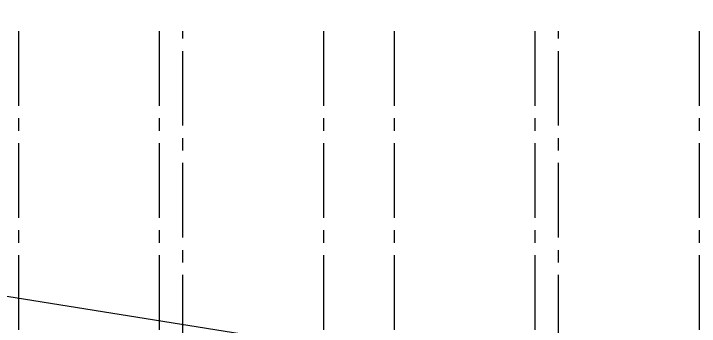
# Model space of a CAD drawing. Extents: x 296441 to 853063, y 459050 to 1117990.
# Drawn here: x 639178 to 656698, y 663522 to 671498 of the extents above; entities that cross this region are included whole.
import ezdxf

# ---------------------------------------------------------------- set-up
doc = ezdxf.new("R2010")
doc.units = 0
doc.header["$LTSCALE"] = 1000
doc.linetypes.add('14-GRID$0$CENTER2', pattern=[28.575, 19.05, -3.175, 3.175, -3.175])
doc.layers.add('14-GRID$0$G-GRID', color=9, linetype='14-GRID$0$CENTER2')
doc.layers.add('疑问', color=1, linetype='Continuous', plot=False)

msp = doc.modelspace()

# ---------------------------------------------------------------- linework, layer by layer
at = {"layer": '14-GRID$0$G-GRID', "color": 8, "ltscale": 0.1}
for p, q in [((639298.5, 671053.2), (639298.5, 638294.8)), ((642898.5, 671053.2), (642898.5, 638294.8)), ((643498.5, 660069.5), (643498.5, 671053.2)), ((647098.5, 671053.2), (647098.5, 638294.8)), ((648898.5, 671053.2), (648898.5, 638294.8)), ((652498.5, 671053.2), (652498.5, 638294.8)), ((653098.5, 660069.5), (653098.5, 671053.2)), ((656698.5, 671053.2), (656698.5, 638294.8))]:
    msp.add_line(p, q, dxfattribs=at)
at = {"layer": '疑问', "color": 2}
msp.add_lwpolyline([(652291.3, 662153.1), (575522.1, 674449.6), (565849.9, 674449.6)], dxfattribs=at)

doc.saveas('drawing.dxf')
